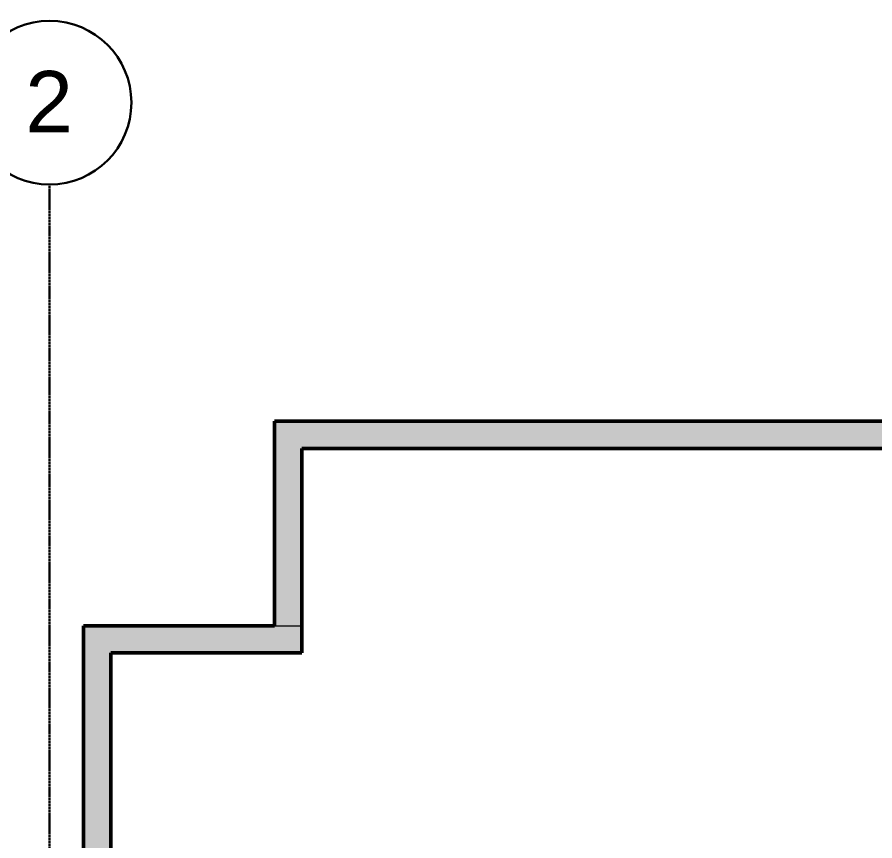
# Model space of a CAD drawing. Header units: inches. Extents: x -15746 to 650, y -81 to 12338.
# Drawn here: x -3163.8 to -2912.3, y 12096.1 to 12337.6 of the extents above; entities that cross this region are included whole.
import ezdxf

# ---------------------------------------------------------------- set-up
doc = ezdxf.new("R2010")
doc.units = ezdxf.units.IN
doc.header["$MEASUREMENT"] = 0
doc.linetypes.add('Grid Line 1_2_', pattern=[0.875, 0.5, -0.125, 0.125, -0.125])
for name, color, linetype, lineweight in [('A-WALL', 113, 'Continuous', 13), ('S-GRID', 1, 'Continuous', 9), ('S-GRID-IDEN', 1, 'Continuous', 30)]:
    doc.layers.add(name, color=color, linetype=linetype, lineweight=lineweight)
doc.styles.add('Arial', font='arial.ttf', dxfattribs={"height": 18})

# ---------------------------------------------------------------- blocks, each defined once
blk = doc.blocks.new('Grid - Grid Head - Circle-1738874-FRAMING PLAN - 1ST FLOOR')
at = {"layer": 'S-GRID-IDEN'}
for start, end in [(360, 180), (180, 360)]:
    blk.add_arc((0, 0), 0.25, start, end, dxfattribs=at)

msp = doc.modelspace()

# ---------------------------------------------------------------- hatches: boundary and pattern name
at = {"layer": 'A-WALL', "transparency": 33554483}
for points in [[(-3088.32374, 12159.1894), (-3080.32374, 12159.1894), (-3080.32374, 12219.1894), (-3088.32374, 12219.1894), (-3088.32374, 12211.1894)], [(-2991.44388, 12211.1894), (-2716.32374, 12211.1894), (-2716.32374, 12219.1894), (-3080.32374, 12219.1894), (-3080.32374, 12211.1894)], [(-3144.32374, 12089.6894), (-3136.32374, 12089.6894), (-3136.32374, 12151.1894), (-3144.32374, 12159.1894), (-3144.32374, 12117.30847)], [(-3136.32374, 12151.1894), (-3080.32374, 12151.1894), (-3080.32374, 12159.1894), (-3144.32374, 12159.1894)]]:
    msp.add_hatch(color=256, dxfattribs=at).paths.add_polyline_path(points, flags=0)

# ---------------------------------------------------------------- linework, layer by layer
at = {"layer": 'A-WALL', "lineweight": 50}
for p, q in [((-3088.32374, 12159.1894), (-3088.32374, 12219.1894)), ((-3088.32374, 12219.1894), (-2716.32374, 12219.1894)), ((-3080.32374, 12211.1894), (-3080.32374, 12151.1894)), ((-2724.32374, 12211.1894), (-3080.32374, 12211.1894)), ((-3144.32374, 12087.1894), (-3144.32374, 12159.1894)), ((-3144.32374, 12159.1894), (-3088.32374, 12159.1894)), ((-3136.32374, 12151.1894), (-3136.32374, 12087.1894)), ((-3080.32374, 12151.1894), (-3136.32374, 12151.1894))]:
    msp.add_line(p, q, dxfattribs=at)
at = {"layer": 'A-WALL'}
msp.add_line((-3088.32374, 12159.1894), (-3080.32374, 12159.1894), dxfattribs=at)
at = {"layer": 'S-GRID', "linetype": 'Grid Line 1_2_', "lineweight": 30}
msp.add_line((-3154.32374, 9772.6103), (-3154.32374, 12288.55505), dxfattribs=at)

# ---------------------------------------------------------------- block references
at = {"layer": 'S-GRID-IDEN', "xscale": 95.99999999999994, "yscale": 95.99999999999994, "zscale": 95.99999999999994}
msp.add_blockref('Grid - Grid Head - Circle-1738874-FRAMING PLAN - 1ST FLOOR', (-3154.32374, 12312.55505), dxfattribs=at)

# ---------------------------------------------------------------- texts
at = {"layer": 'S-GRID-IDEN', "lineweight": 9, "insert": (-3161.45276, 12321.84299), "char_height": 18, "width": 16.968, "attachment_point": 1, "style": 'Arial'}
msp.add_mtext('2', dxfattribs=at)

doc.saveas('drawing.dxf')
